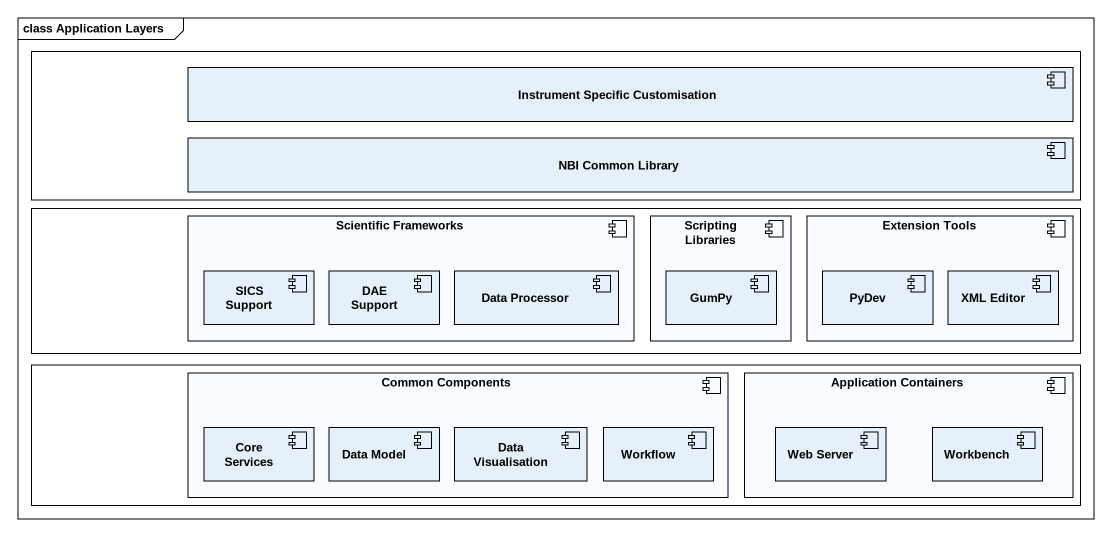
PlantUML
@startuml
mainframe class Application Layers
rectangle " " as rectangle1 {
  component "Instrument Specific Customisation" as Instrument_Specific
  component "NBI Common Library" as NBI_Common_Library
}
rectangle " " as rectangle2 {
  component "Scientific Frameworks" as Scientific_Frameworks {
    component "SICS Support" as SICS_Support
    component "DAE Support" as DAE_Support
    component "Data Processor" as Data_Processor
  }
  component "Scripting Libraries" as Scripting_Libraries {
    component GumPy
  }
  component "Extension Tools" as Extension_Tools {
    component PyDev
    component "XML Editor" as XML_Editor
  }
}
rectangle " " as rectangle3 {
  component "Common Components" as Common_Components {
    component "Core Services" as Core_Services
    component "Data Model" as Data_Model
    component "Data Visualisation" as Data_Visualisation
    component Workflow
  }
  component "Application Containers" as Application_Containers {
    component "Web Server" as Web_Server
    component Workbench
  }
}
@enduml
